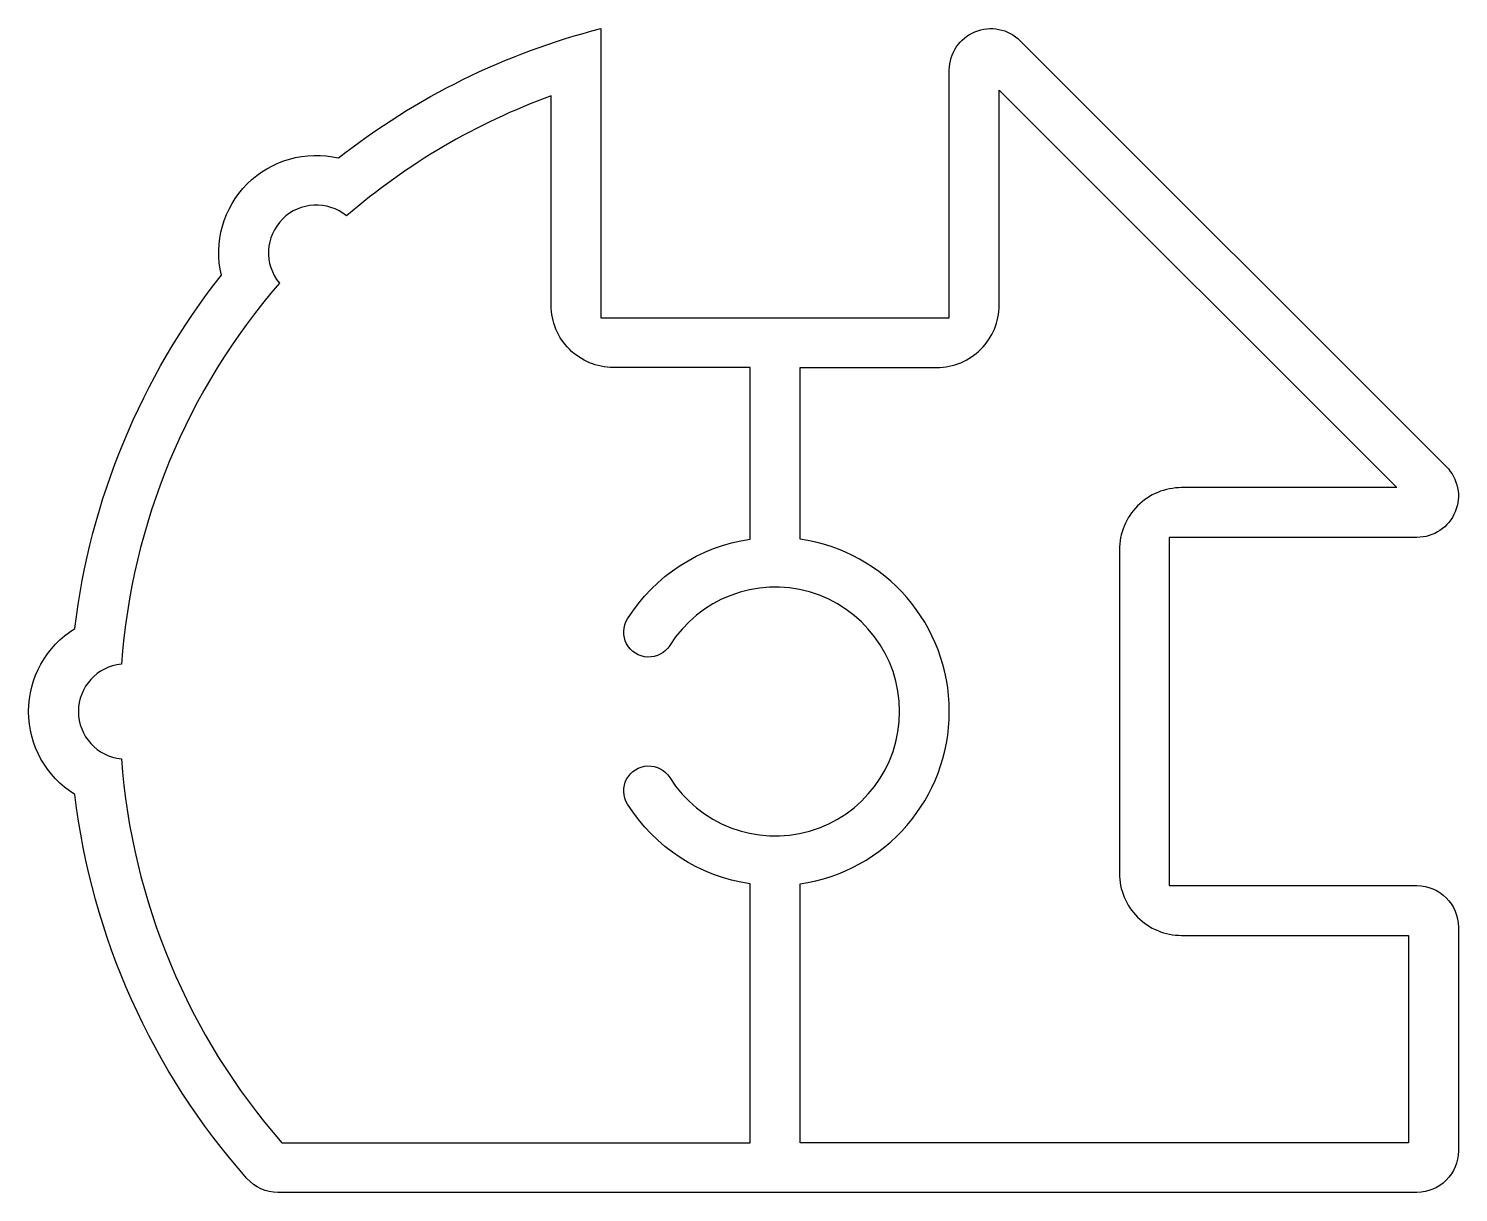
# Model space of a CAD drawing. Extents: x 243.9 to 278.3, y 244.6 to 272.7.
import ezdxf

# ---------------------------------------------------------------- set-up
doc = ezdxf.new("R2010")
doc.units = 0
doc.layers.add('ANA', color=220, linetype='CONTINUOUS')

msp = doc.modelspace()

# ---------------------------------------------------------------- linework, layer by layer
at = {"layer": 'ANA'}
for points in [[(244.985, 254.247, -0.558052), (244.985, 258.247, -0.13826), (248.516, 266.77, -0.558052), (251.344, 269.599, -0.10484), (257.667, 272.72), (257.667, 265.747), (266.067, 265.747), (266.067, 271.72, -0.668179), (267.774, 272.427), (278.047, 262.154, -0.668179), (277.34, 260.447), (271.367, 260.447), (271.367, 252.047), (277.34, 252.047, -0.414214), (278.34, 251.047), (278.34, 245.647, -0.414214), (277.34, 244.647), (249.882, 244.647, -0.21488), (249.133, 244.985, -0.152729)], [(246.109, 255.103, 0.162906), (249.973, 245.847), (261.267, 245.847), (261.267, 252.09, -0.220288), (258.309, 254.016, -1), (259.326, 254.653, 3.476641), (259.326, 257.841, -1), (258.309, 258.479, -0.220288), (261.267, 260.404), (261.267, 264.547), (257.967, 264.547, -0.414214), (256.467, 266.047), (256.467, 271.096, 0.091273), (251.534, 268.2, 0.908168), (249.915, 266.581, 0.161475), (246.109, 257.392, 0.908168)], [(262.467, 245.847), (262.467, 252.09, 0.866025), (262.467, 260.404), (262.467, 264.547), (265.767, 264.547, 0.414214), (267.267, 266.047), (267.267, 271.238), (276.857, 261.647), (271.667, 261.647, 0.414214), (270.167, 260.147), (270.167, 252.347, 0.414214), (271.667, 250.847), (277.14, 250.847), (277.14, 245.847)]]:
    msp.add_lwpolyline(points, format="xyb", close=True, dxfattribs=at)

doc.saveas('drawing.dxf')
